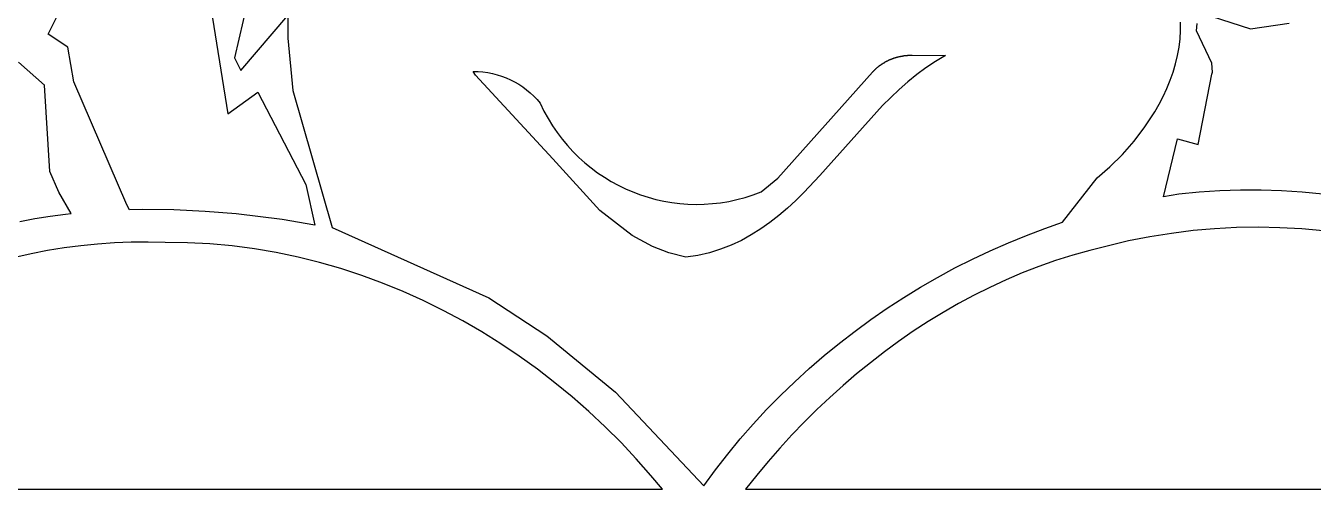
# Model space of a CAD drawing. Extents: x 1245 to 1830, y 1052 to 1456.
# Drawn here: x 1317.8 to 1427.6, y 1338.5 to 1378 of the extents above; entities that cross this region are included whole.
import ezdxf

# ---------------------------------------------------------------- set-up
doc = ezdxf.new("R2010")
doc.units = 0
doc.layers.add('color#3f3f3fff', color=1, linetype='CONTINUOUS')

msp = doc.modelspace()

# ---------------------------------------------------------------- linework, layer by layer
at = {"layer": 'color#3f3f3fff'}
for points in [[(1337.85, 1384.83), (1335.65, 1375.26), (1336.17, 1374.19), (1336.17, 1374.19), (1340.17, 1378.87), (1340.17, 1376.94), (1340.61, 1372.48), (1343.97, 1360.81), (1357.31, 1354.84), (1362.25, 1351.6), (1368.11, 1346.78), (1375.63, 1338.81), (1376.63, 1340.18), (1377.67, 1341.51), (1378.74, 1342.81), (1379.85, 1344.07), (1380.99, 1345.31), (1382.17, 1346.51), (1383.38, 1347.68), (1384.62, 1348.81), (1385.89, 1349.91), (1387.19, 1350.97), (1388.52, 1352), (1389.88, 1352.99), (1391.26, 1353.94), (1392.67, 1354.85), (1394.1, 1355.73), (1395.55, 1356.57), (1397.03, 1357.37), (1398.53, 1358.12), (1400.05, 1358.84), (1401.59, 1359.52), (1403.14, 1360.15), (1404.71, 1360.74), (1406.21, 1361.26), (1409.16, 1365.04), (1410.25, 1366), (1411.31, 1367.05), (1412.3, 1368.18), (1413.22, 1369.39), (1414.06, 1370.67), (1414.43, 1371.32), (1414.78, 1371.99), (1415.1, 1372.67), (1415.38, 1373.36), (1415.63, 1374.06), (1415.84, 1374.76), (1416.01, 1375.47), (1416.14, 1376.18), (1416.22, 1376.89), (1416.26, 1377.61), (1416.25, 1378.32)], [(1333.52, 1380.28), (1335.06, 1370.5), (1337.62, 1372.34), (1341.71, 1364.47), (1342.49, 1361.03), (1339.71, 1361.49), (1335.78, 1361.97), (1333.13, 1362.19), (1330.48, 1362.32), (1327.83, 1362.35), (1326.69, 1362.32), (1326.45, 1362.74), (1321.94, 1373.24), (1321.43, 1376.19), (1319.76, 1377.28), (1322.68, 1383.16)], [(1428.39, 1363.67), (1426.64, 1363.83), (1424.88, 1363.94), (1423.13, 1363.99), (1421.37, 1363.99), (1419.62, 1363.93), (1417.86, 1363.82), (1416.12, 1363.65), (1414.8, 1363.43), (1416, 1368.38), (1417.77, 1367.88), (1418.94, 1373.88), (1418.98, 1374.04), (1418.94, 1374.82), (1417.62, 1377.57), (1417.67, 1378.2)], [(1418.86, 1378.81), (1422.23, 1377.75), (1425.51, 1378.24)], [(1317.33, 1361.34), (1318.62, 1361.58), (1319.93, 1361.78), (1321.23, 1361.95), (1321.71, 1362), (1320.66, 1363.82), (1319.91, 1365.6), (1319.44, 1372.95), (1317.23, 1374.9)], [(1428.43, 1360.54), (1426.59, 1360.7), (1424.73, 1360.8), (1422.88, 1360.84), (1421.03, 1360.81), (1419.17, 1360.71), (1417.33, 1360.55), (1415.49, 1360.32), (1413.65, 1360.03), (1411.83, 1359.67), (1410.02, 1359.24), (1408.54, 1358.87), (1407.07, 1358.46), (1405.62, 1358), (1404.19, 1357.5), (1402.78, 1356.95), (1401.39, 1356.36), (1400.02, 1355.72), (1398.67, 1355.05), (1397.34, 1354.34), (1396.03, 1353.59), (1394.75, 1352.8), (1393.48, 1351.98), (1392.24, 1351.12), (1391.02, 1350.23), (1389.83, 1349.3), (1388.65, 1348.35), (1387.5, 1347.36), (1386.38, 1346.35), (1385.28, 1345.31), (1384.2, 1344.24), (1383.15, 1343.15), (1382.12, 1342.03), (1381.12, 1340.89), (1380.15, 1339.72), (1379.2, 1338.54), (1379.2, 1338.54), (1456.62, 1338.54)], [(1296.03, 1338.52), (1372.1, 1338.52), (1372.1, 1338.52), (1371.13, 1339.68), (1369.88, 1341.11), (1368.58, 1342.49), (1367.23, 1343.83), (1365.84, 1345.13), (1364.42, 1346.38), (1362.95, 1347.59), (1361.45, 1348.75), (1359.91, 1349.85), (1358.34, 1350.91), (1356.73, 1351.92), (1355.09, 1352.86), (1353.43, 1353.76), (1351.73, 1354.59), (1350.01, 1355.37), (1348.26, 1356.08), (1346.49, 1356.74), (1344.7, 1357.32), (1342.88, 1357.85), (1341.05, 1358.3), (1339.2, 1358.69), (1337.33, 1359), (1335.45, 1359.25), (1333.55, 1359.42), (1331.64, 1359.51), (1329.73, 1359.53), (1328.28, 1359.57), (1326.84, 1359.56), (1325.4, 1359.51), (1323.97, 1359.41), (1322.54, 1359.26), (1321.12, 1359.08), (1319.71, 1358.85), (1318.3, 1358.58), (1316.91, 1358.26)]]:
    msp.add_lwpolyline(points, dxfattribs=at)
msp.add_lwpolyline([(1393.4, 1375.5), (1396.22, 1375.46), (1395.38, 1374.97), (1394.56, 1374.43), (1393.78, 1373.84), (1393.01, 1373.23), (1392.28, 1372.58), (1390.86, 1371.2), (1385.53, 1365.24), (1384.17, 1363.81), (1383.47, 1363.12), (1382.76, 1362.47), (1382.03, 1361.84), (1381.27, 1361.25), (1380.49, 1360.7), (1379.68, 1360.19), (1378.84, 1359.72), (1377.97, 1359.31), (1377.06, 1358.96), (1376.11, 1358.67), (1375.13, 1358.44), (1374.09, 1358.28), (1372.65, 1358.66), (1371.27, 1359.2), (1369.54, 1360.14), (1366.78, 1362.26), (1362.76, 1366.68), (1356.18, 1373.81), (1355.99, 1374.11, -0.228849), (1361.69, 1371.4, 0.401761), (1380.53, 1363.86), (1381.95, 1365.02), (1390.02, 1374.06), (1390.04, 1374.08), (1390.06, 1374.1), (1390.08, 1374.13), (1390.1, 1374.15), (1390.12, 1374.17), (1390.14, 1374.19), (1390.16, 1374.21), (1390.18, 1374.23), (1390.21, 1374.25), (1390.23, 1374.28), (1390.25, 1374.3), (1390.27, 1374.32), (1390.29, 1374.34), (1390.31, 1374.36), (1390.33, 1374.38), (1390.36, 1374.4), (1390.38, 1374.42), (1390.4, 1374.44), (1390.42, 1374.45), (1390.45, 1374.47), (1390.47, 1374.49), (1390.49, 1374.51), (1390.51, 1374.53), (1390.54, 1374.55), (1390.56, 1374.57), (1390.58, 1374.58), (1390.61, 1374.6), (1390.63, 1374.62), (1390.65, 1374.64), (1390.68, 1374.65), (1390.7, 1374.67), (1390.73, 1374.69), (1390.75, 1374.71), (1390.77, 1374.72), (1390.8, 1374.74), (1390.82, 1374.76), (1390.85, 1374.77), (1390.87, 1374.79), (1390.9, 1374.8), (1390.92, 1374.82), (1390.95, 1374.83), (1390.97, 1374.85), (1391, 1374.86), (1391.02, 1374.88), (1391.05, 1374.89), (1391.07, 1374.91), (1391.1, 1374.92), (1391.12, 1374.94), (1391.15, 1374.95), (1391.18, 1374.97), (1391.2, 1374.98), (1391.23, 1374.99), (1391.25, 1375.01), (1391.28, 1375.02), (1391.31, 1375.03), (1391.33, 1375.05), (1391.36, 1375.06), (1391.38, 1375.07), (1391.41, 1375.08), (1391.44, 1375.09), (1391.47, 1375.11), (1391.49, 1375.12), (1391.52, 1375.13), (1391.55, 1375.14), (1391.57, 1375.15), (1391.6, 1375.16), (1391.63, 1375.17), (1391.65, 1375.19), (1391.68, 1375.2), (1391.71, 1375.21), (1391.74, 1375.22), (1391.76, 1375.23), (1391.79, 1375.24), (1391.82, 1375.25), (1391.85, 1375.26), (1391.88, 1375.27), (1391.9, 1375.27), (1391.93, 1375.28), (1391.96, 1375.29), (1391.99, 1375.3), (1392.02, 1375.31), (1392.04, 1375.32), (1392.07, 1375.33), (1392.1, 1375.33), (1392.13, 1375.34), (1392.16, 1375.35), (1392.19, 1375.36), (1392.22, 1375.36), (1392.24, 1375.37), (1392.27, 1375.38), (1392.3, 1375.38), (1392.33, 1375.39), (1392.36, 1375.4), (1392.39, 1375.4), (1392.42, 1375.41), (1392.45, 1375.41), (1392.48, 1375.42), (1392.51, 1375.42), (1392.53, 1375.43), (1392.56, 1375.43), (1392.59, 1375.44), (1392.62, 1375.44), (1392.65, 1375.45), (1392.68, 1375.45), (1392.71, 1375.46), (1392.74, 1375.46), (1392.77, 1375.46), (1392.8, 1375.47), (1392.83, 1375.47), (1392.86, 1375.47), (1392.89, 1375.48), (1392.92, 1375.48), (1392.95, 1375.48), (1392.98, 1375.48), (1393.01, 1375.49), (1393.04, 1375.49), (1393.07, 1375.49), (1393.1, 1375.49), (1393.13, 1375.49), (1393.16, 1375.49), (1393.19, 1375.49), (1393.22, 1375.5), (1393.25, 1375.5), (1393.28, 1375.5), (1393.31, 1375.5), (1393.34, 1375.5), (1393.37, 1375.5), (1393.4, 1375.5)], format="xyb", close=True, dxfattribs=at)

doc.saveas('drawing.dxf')
